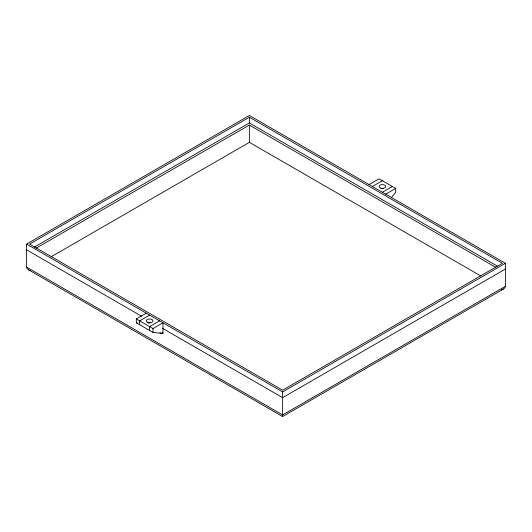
<?xml version="1.0" encoding="UTF-8"?>
<svg xmlns="http://www.w3.org/2000/svg" width="532" height="532" viewBox="0 0 532 532"><rect width="100%" height="100%" fill="white"/><g stroke="black" fill="none" stroke-linecap="round" stroke-linejoin="round"><path stroke-width="0.8" d="M505.4 286.322L504.895 287.792L503.452 289.036L282.625 416.529L28.548 269.837L27.105 268.594L26.6 267.124L26.6 244.088L249.375 115.471L505.4 263.287L505.4 286.322L282.625 414.94L26.6 267.124M391.273 197.844L395.675 192.258L395.675 188.421L379.05 178.819L369.075 184.577M249.375 117.2L29.593 244.088L282.625 390.175L502.408 263.287L249.375 117.2L249.375 122.959L497.373 266.14M34.301 247.127L249.375 122.959M36.123 248.191L249.375 125.067L495.877 267.383M51.198 256.763L249.375 142.343L480.782 275.948M136.325 318.954L152.95 328.557L162.925 322.798L162.972 333.551L152.95 332.394L136.325 322.798L136.325 318.954L146.3 313.195M149.625 315.117L139.65 320.876L139.65 324.713M372.4 186.499L382.375 180.74M159.6 320.876L149.625 326.635L149.625 330.472M382.375 192.258L392.35 186.499M385.7 194.18L395.675 188.421M162.925 332.394L161.263 333.351L159.933 332.586M26.6 244.088L282.625 391.904L505.4 263.287M505.4 269.046L282.625 397.663L162.526 328.324M503.452 289.036L501.297 289.867M136.325 322.798L137.835 322.971M30.703 270.675L28.548 269.837M26.6 249.847L141.665 316.281M282.625 391.904L282.625 416.529M249.375 125.067L249.375 142.343M152.95 328.557L152.95 332.394M147.982 323.07A3.292 1.902 0 0 1 150.476 322.877M381.524 188.501A3.292 1.902 0 0 1 383.226 188.501M147.298 322.219A3.292 1.902 0 0 0 152.804 321.368A3.292 1.902 0 0 0 148.774 319.04A3.292 1.902 0 0 0 147.298 322.219M380.732 188.142A3.292 1.902 0 0 0 385.667 186.499A3.292 1.902 0 0 0 380.732 184.85A3.292 1.902 0 0 0 380.732 188.142"/></g></svg>
